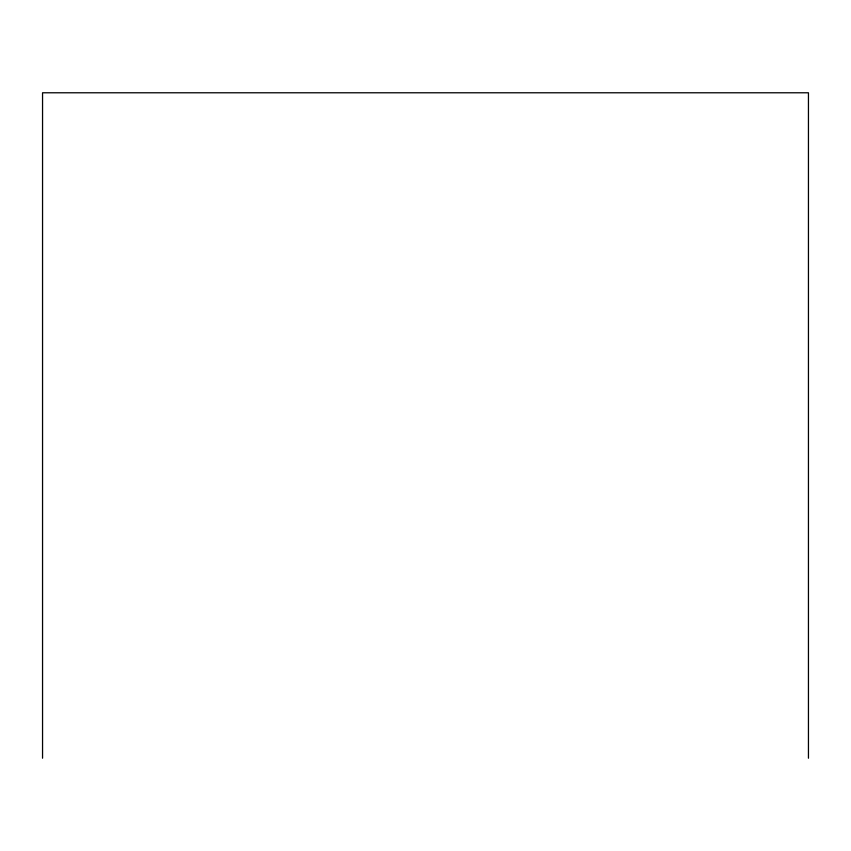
<?xml version="1.0" encoding="UTF-8"?>
<svg xmlns="http://www.w3.org/2000/svg" width="851" height="851" viewBox="0 0 851 851"><rect width="100%" height="100%" fill="white"/><g stroke="black" fill="none" stroke-linecap="round" stroke-linejoin="round"><path stroke-width="1.28" d="M808.45 758.22L808.45 92.78L42.55 92.78L42.55 758.22"/></g></svg>
